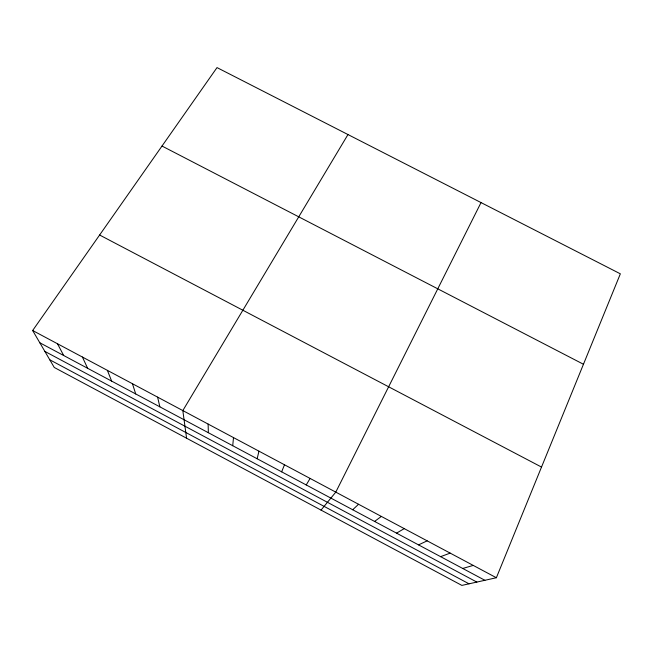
<?xml version="1.0" encoding="UTF-8"?>
<svg xmlns="http://www.w3.org/2000/svg" width="653" height="653" viewBox="0 0 653 653"><rect width="100%" height="100%" fill="white"/><g stroke="black" fill="none" stroke-linecap="round" stroke-linejoin="round"><path stroke-width="0.98" d="M232.721 445.721L233.505 437.6M257.151 458.757L258.955 451.166M281.655 471.833L284.488 464.781M496.37 577.742L620.35 273.819L217.016 67.594L32.65 330.516L54.264 367.468L461.875 585.406L496.37 577.742L32.65 330.516M481.032 202.585L335.789 492.133L321.031 510.099M306.233 484.95L310.093 478.437M347.976 134.551L182.824 410.582L186.57 438.204M352.71 509.756L358.538 504.263M374.602 521.429L381.352 516.425M396.542 533.142L404.231 528.62M418.549 544.88L427.176 540.847M440.604 556.658L450.178 553.115M462.724 568.461L473.245 565.408M162.009 146.043L583.456 364.26M99.615 235.015L541.517 467.075M39.825 342.776L484.901 580.297M44.869 351.404L476.845 582.084M49.767 359.787L469.034 583.823M57.488 343.764L63.692 355.518M82.409 357.044L87.624 368.292M107.394 370.365L111.63 381.099M132.461 383.735L135.71 393.947M157.61 397.138L159.854 406.835M208.127 424.075L208.356 432.719"/></g></svg>
